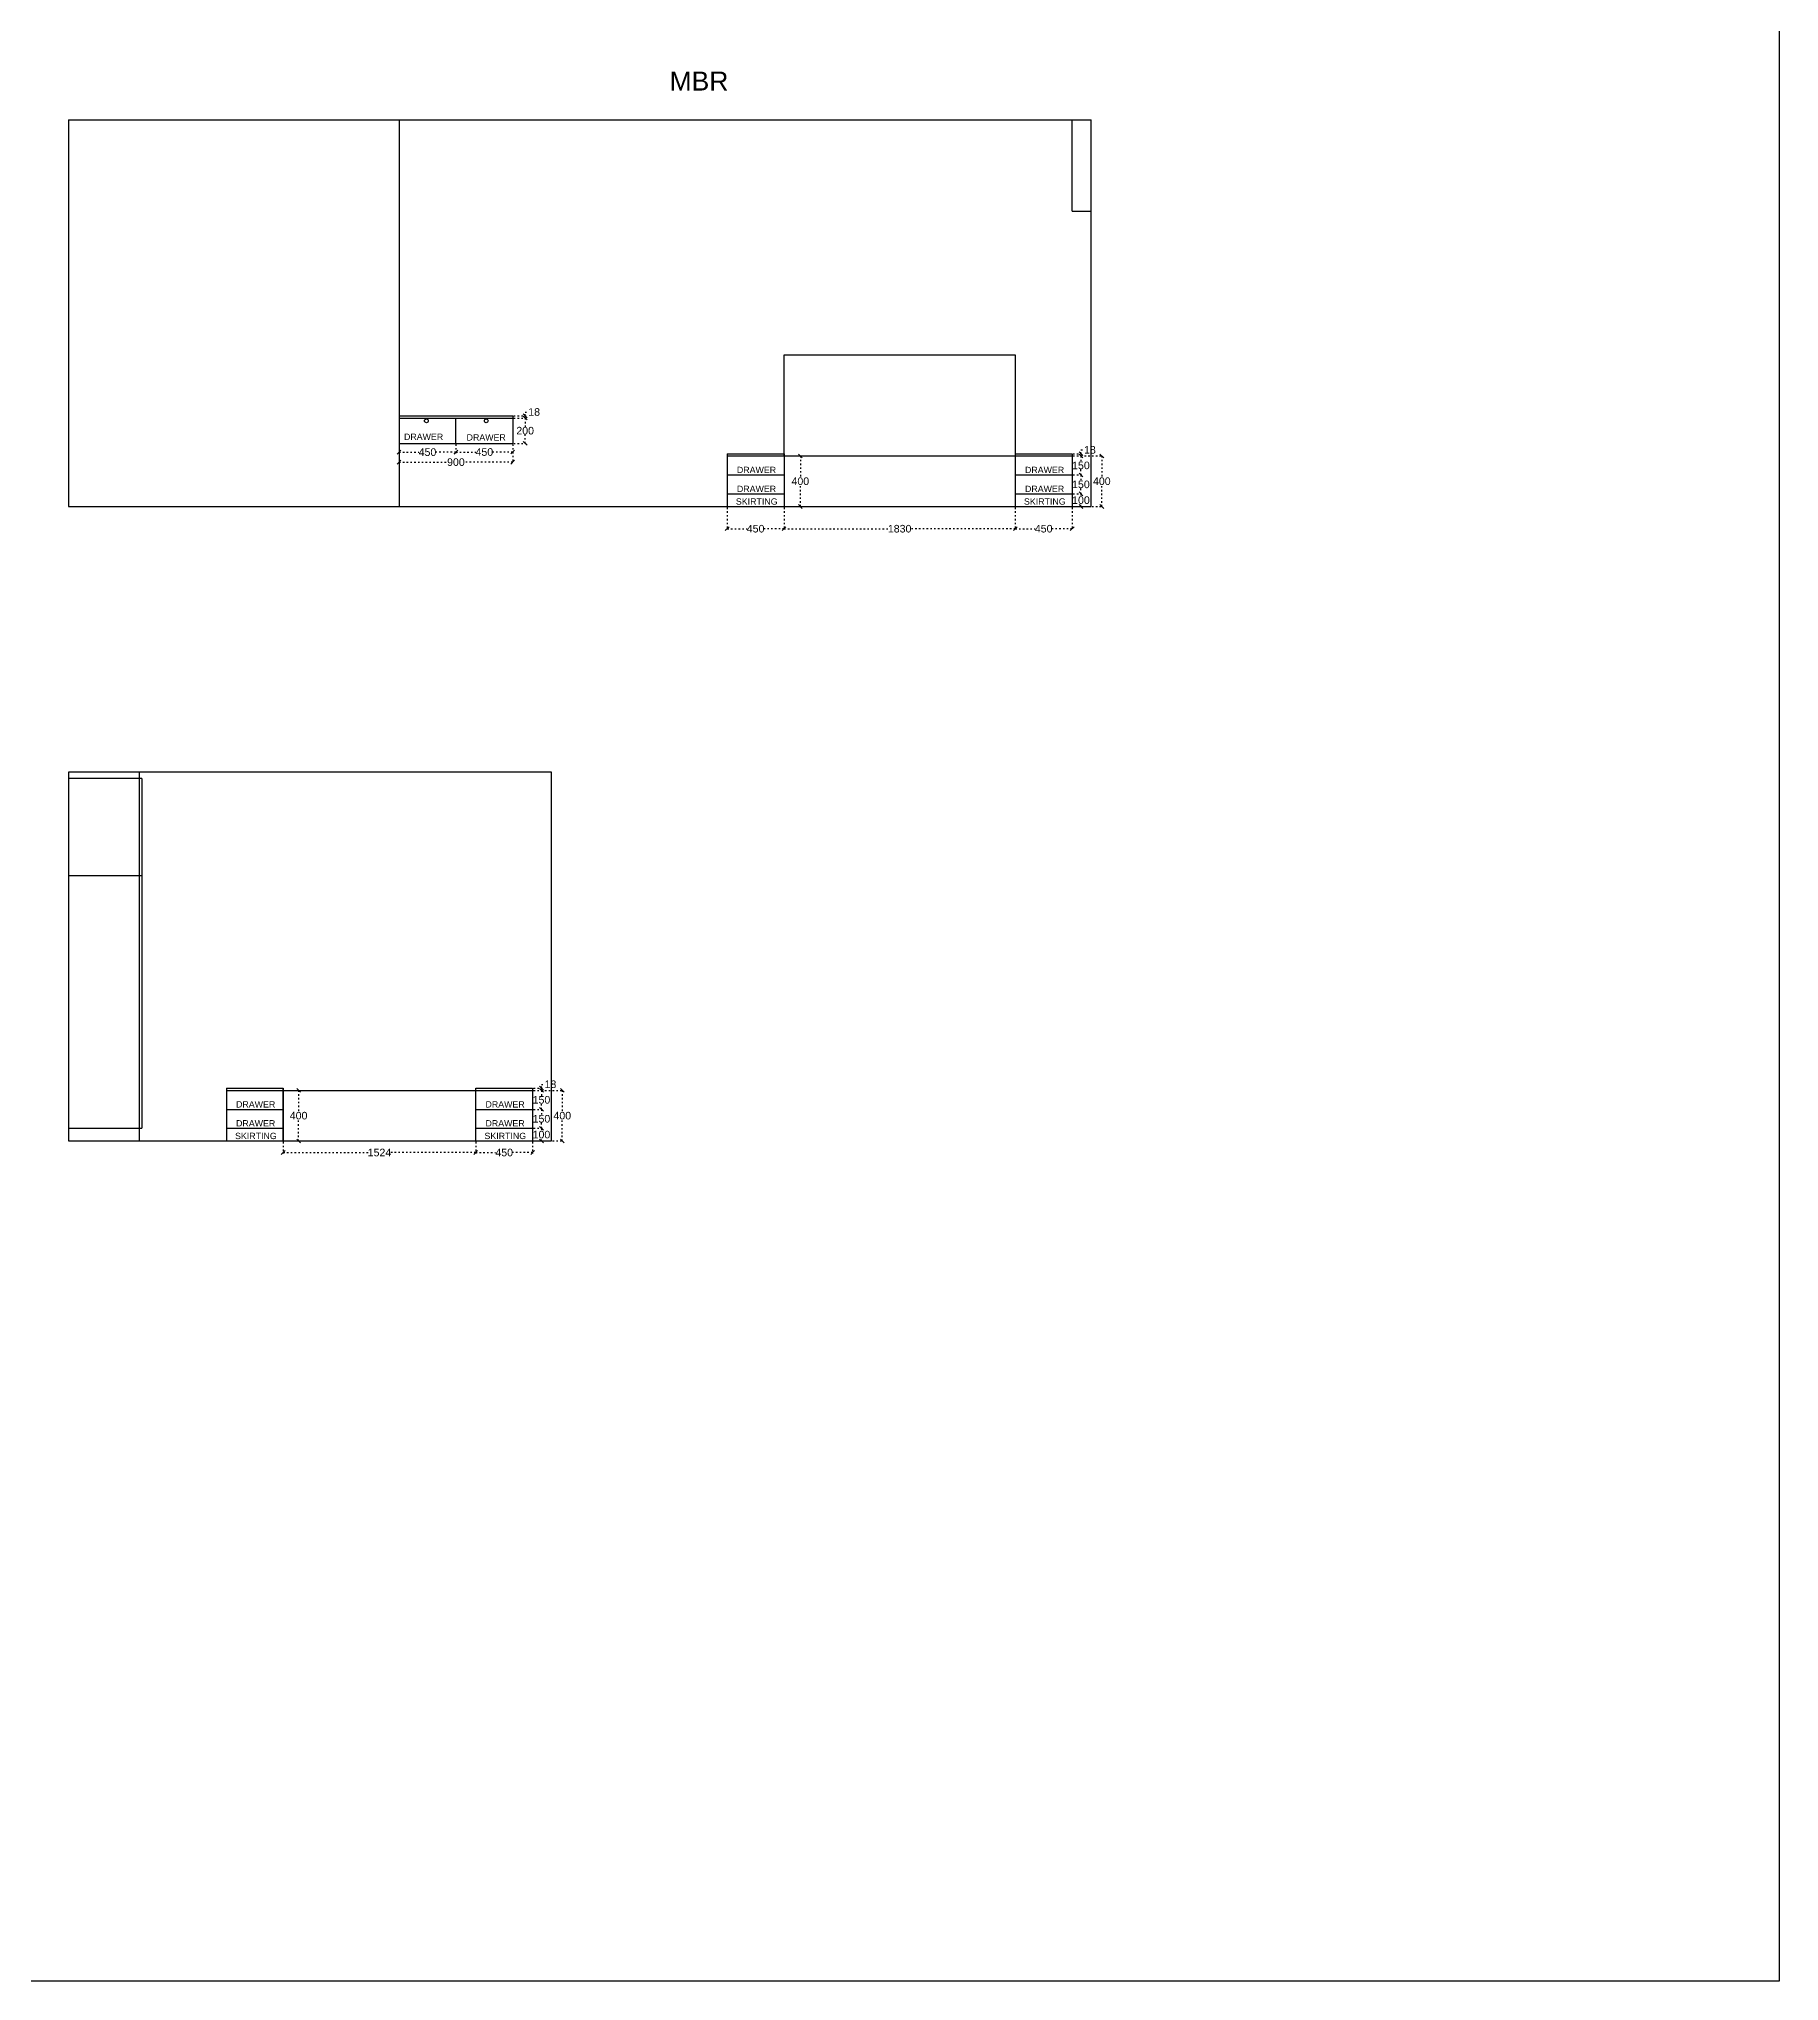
# Model space of a CAD drawing. Header units: millimetres. Extents: x 220712 to 1505573, y -354410 to 241923.
# Drawn here: x 250246 to 264020, y 74090 to 89465 of the extents above; entities that cross this region are included whole.
import ezdxf

# ---------------------------------------------------------------- set-up
doc = ezdxf.new("R2010")
doc.units = ezdxf.units.MM
doc.header["$MEASUREMENT"] = 0
doc.linetypes.add('ACAD_ISO03W100', pattern=[30, 12, -18])
doc.layers.add('Walls', color=253, linetype='Continuous')
doc.layers.add('Words', color=7, linetype='Continuous')
doc.styles.get("Standard").update_dxf_attribs({"font": 'arial.ttf'})
doc.dimstyles.get("Standard").update_dxf_attribs({"dimtxt": 60, "dimasz": 30, "dimexe": 7.75, "dimexo": 8.13, "dimgap": 0.63, "dimtad": 0, "dimtih": 1, "dimtoh": 1, "dimdec": 0, "dimzin": 0, "dimtxsty": 'Standard', "dimblk": 'OBLIQUE', "dimcen": 2.25, "dimclrd": 1, "dimclre": 1, "dimclrt": 1, "dimadec": 0, "dimazin": 0, "dimtfac": 1, "dimtdec": 0, "dimtofl": 0, "dimtmove": 0, "dimatfit": 3, "dimfxl": 1, "dimtolj": 1, "dimtzin": 0, "dimlwd": 30, "dimarcsym": 0})

# ---------------------------------------------------------------- blocks, each defined once
blk = doc.blocks.new('_Oblique')
at = {"color": 0, "linetype": 'ByBlock', "lineweight": -2}
blk.add_line((-0.5, -0.5), (0.5, 0.5), dxfattribs=at)
blk = doc.blocks.new('*D1828')
at = {"layer": 'Defpoints', "color": 0, "linetype": 'ACAD_ISO03W100', "transparency": 16777216}
for p in [(258424, 86163), (258494, 86163), (258424, 86013)]:
    blk.add_point(p, dxfattribs=at)
at = {"layer": 'Walls', "color": 1, "linetype": 'ACAD_ISO03W100', "lineweight": -2, "transparency": 16777216}
for p, q in [((258432, 86163), (258502, 86163)), ((258432, 86013), (258502, 86013))]:
    blk.add_line(p, q, dxfattribs=at)
at = {"layer": 'Walls', "color": 1, "linetype": 'ACAD_ISO03W100', "lineweight": 30, "transparency": 16777216}
for p, q in [((258494, 86163), (258494, 86119)), ((258494, 86013), (258494, 86057))]:
    blk.add_line(p, q, dxfattribs=at)
at = {"layer": 'Walls', "color": 1, "linetype": 'ACAD_ISO03W100', "lineweight": 30, "transparency": 16777216, "xscale": 30, "yscale": 30, "zscale": 30}
for p, rotation in [((258494, 86163), 90), ((258494, 86013), 270)]:
    blk.add_blockref('_Oblique', p, dxfattribs=dict(at, rotation=rotation))
at = {"layer": 'Walls', "color": 1, "linetype": 'ACAD_ISO03W100', "transparency": 16777216, "insert": (258494, 86088), "char_height": 60, "attachment_point": 5}
blk.add_mtext('\\A1;150', dxfattribs=at)
blk = doc.blocks.new('*D1829')
at = {"layer": 'Defpoints', "color": 0, "linetype": 'ACAD_ISO03W100', "transparency": 16777216}
for p in [(258424, 86013), (258494, 86013), (258424, 85863)]:
    blk.add_point(p, dxfattribs=at)
at = {"layer": 'Walls', "color": 1, "linetype": 'ACAD_ISO03W100', "lineweight": -2, "transparency": 16777216}
for p, q in [((258432, 86013), (258502, 86013)), ((258432, 85863), (258502, 85863))]:
    blk.add_line(p, q, dxfattribs=at)
at = {"layer": 'Walls', "color": 1, "linetype": 'ACAD_ISO03W100', "lineweight": 30, "transparency": 16777216}
for p, q in [((258494, 86013), (258494, 85969)), ((258494, 85863), (258494, 85907))]:
    blk.add_line(p, q, dxfattribs=at)
at = {"layer": 'Walls', "color": 1, "linetype": 'ACAD_ISO03W100', "lineweight": 30, "transparency": 16777216, "xscale": 30, "yscale": 30, "zscale": 30}
for p, rotation in [((258494, 86013), 90), ((258494, 85863), 270)]:
    blk.add_blockref('_Oblique', p, dxfattribs=dict(at, rotation=rotation))
at = {"layer": 'Walls', "color": 1, "linetype": 'ACAD_ISO03W100', "transparency": 16777216, "insert": (258494, 85938), "char_height": 60, "attachment_point": 5}
blk.add_mtext('\\A1;150', dxfattribs=at)
blk = doc.blocks.new('*D1830')
at = {"layer": 'Defpoints', "color": 0, "linetype": 'ACAD_ISO03W100', "transparency": 16777216}
for p in [(258424, 85863), (258424, 85763), (258494, 85763)]:
    blk.add_point(p, dxfattribs=at)
at = {"layer": 'Walls', "color": 1, "linetype": 'ACAD_ISO03W100', "lineweight": -2, "transparency": 16777216}
for p, q in [((258432, 85863), (258502, 85863)), ((258432, 85763), (258502, 85763))]:
    blk.add_line(p, q, dxfattribs=at)
at = {"layer": 'Walls', "color": 1, "linetype": 'ACAD_ISO03W100', "lineweight": 30, "transparency": 16777216}
for p, q in [((258494, 85863), (258494, 85844)), ((258494, 85763), (258494, 85782))]:
    blk.add_line(p, q, dxfattribs=at)
at = {"layer": 'Walls', "color": 1, "linetype": 'ACAD_ISO03W100', "lineweight": 30, "transparency": 16777216, "xscale": 30, "yscale": 30, "zscale": 30}
for p, rotation in [((258494, 85863), 90), ((258494, 85763), 270)]:
    blk.add_blockref('_Oblique', p, dxfattribs=dict(at, rotation=rotation))
at = {"layer": 'Walls', "color": 1, "linetype": 'ACAD_ISO03W100', "transparency": 16777216, "insert": (258494, 85813), "char_height": 60, "attachment_point": 5}
blk.add_mtext('\\A1;100', dxfattribs=at)
blk = doc.blocks.new('*D1831')
at = {"layer": 'Defpoints', "color": 0, "linetype": 'ACAD_ISO03W100', "transparency": 16777216}
for p in [(258424, 86163), (258659, 86163), (258424, 85763)]:
    blk.add_point(p, dxfattribs=at)
at = {"layer": 'Walls', "color": 1, "linetype": 'ACAD_ISO03W100', "lineweight": -2, "transparency": 16777216}
for p, q in [((258432, 86163), (258666, 86163)), ((258432, 85763), (258666, 85763))]:
    blk.add_line(p, q, dxfattribs=at)
at = {"layer": 'Walls', "color": 1, "linetype": 'ACAD_ISO03W100', "lineweight": 30, "transparency": 16777216}
for p, q in [((258659, 86163), (258659, 85994)), ((258659, 85763), (258659, 85932))]:
    blk.add_line(p, q, dxfattribs=at)
at = {"layer": 'Walls', "color": 1, "linetype": 'ACAD_ISO03W100', "lineweight": 30, "transparency": 16777216, "xscale": 30, "yscale": 30, "zscale": 30}
for p, rotation in [((258659, 86163), 90), ((258659, 85763), 270)]:
    blk.add_blockref('_Oblique', p, dxfattribs=dict(at, rotation=rotation))
at = {"layer": 'Walls', "color": 1, "linetype": 'ACAD_ISO03W100', "transparency": 16777216, "insert": (258659, 85963), "char_height": 60, "attachment_point": 5}
blk.add_mtext('\\A1;400', dxfattribs=at)
blk = doc.blocks.new('*D1832')
at = {"layer": 'Defpoints', "color": 0, "linetype": 'ACAD_ISO03W100', "transparency": 16777216}
for p in [(258424, 86181), (258424, 86163), (258494, 86181)]:
    blk.add_point(p, dxfattribs=at)
at = {"layer": 'Walls', "color": 1, "linetype": 'ACAD_ISO03W100', "lineweight": -2, "transparency": 16777216}
for p, q in [((258432, 86181), (258502, 86181)), ((258432, 86163), (258502, 86163))]:
    blk.add_line(p, q, dxfattribs=at)
at = {"layer": 'Walls', "color": 1, "linetype": 'ACAD_ISO03W100', "lineweight": 30, "transparency": 16777216}
for p, q in [((258494, 86181), (258494, 86211)), ((258494, 86211), (258524, 86211)), ((258494, 86163), (258494, 86181))]:
    blk.add_line(p, q, dxfattribs=at)
at = {"layer": 'Walls', "color": 1, "linetype": 'ACAD_ISO03W100', "lineweight": 30, "transparency": 16777216, "xscale": 30, "yscale": 30, "zscale": 30}
for p, rotation in [((258494, 86181), 90), ((258494, 86163), 270)]:
    blk.add_blockref('_Oblique', p, dxfattribs=dict(at, rotation=rotation))
at = {"layer": 'Walls', "color": 1, "linetype": 'ACAD_ISO03W100', "transparency": 16777216, "insert": (258565, 86211), "char_height": 60, "attachment_point": 5}
blk.add_mtext('\\A1;18', dxfattribs=at)
blk = doc.blocks.new('*D1834')
at = {"layer": 'Defpoints', "color": 0, "linetype": 'ACAD_ISO03W100', "transparency": 16777216}
for p in [(254154, 81141), (254224, 81141), (254154, 80991)]:
    blk.add_point(p, dxfattribs=at)
at = {"layer": 'Walls', "color": 1, "linetype": 'ACAD_ISO03W100', "lineweight": -2, "transparency": 16777216}
for p, q in [((254162, 81141), (254232, 81141)), ((254162, 80991), (254232, 80991))]:
    blk.add_line(p, q, dxfattribs=at)
at = {"layer": 'Walls', "color": 1, "linetype": 'ACAD_ISO03W100', "lineweight": 30, "transparency": 16777216}
for p, q in [((254224, 81141), (254224, 81097)), ((254224, 80991), (254224, 81035))]:
    blk.add_line(p, q, dxfattribs=at)
at = {"layer": 'Walls', "color": 1, "linetype": 'ACAD_ISO03W100', "lineweight": 30, "transparency": 16777216, "xscale": 30, "yscale": 30, "zscale": 30}
for p, rotation in [((254224, 81141), 90), ((254224, 80991), 270)]:
    blk.add_blockref('_Oblique', p, dxfattribs=dict(at, rotation=rotation))
at = {"layer": 'Walls', "color": 1, "linetype": 'ACAD_ISO03W100', "transparency": 16777216, "insert": (254224, 81066), "char_height": 60, "attachment_point": 5}
blk.add_mtext('\\A1;150', dxfattribs=at)
blk = doc.blocks.new('*D1835')
at = {"layer": 'Defpoints', "color": 0, "linetype": 'ACAD_ISO03W100', "transparency": 16777216}
for p in [(254154, 80991), (254224, 80991), (254154, 80841)]:
    blk.add_point(p, dxfattribs=at)
at = {"layer": 'Walls', "color": 1, "linetype": 'ACAD_ISO03W100', "lineweight": -2, "transparency": 16777216}
for p, q in [((254162, 80991), (254232, 80991)), ((254162, 80841), (254232, 80841))]:
    blk.add_line(p, q, dxfattribs=at)
at = {"layer": 'Walls', "color": 1, "linetype": 'ACAD_ISO03W100', "lineweight": 30, "transparency": 16777216}
for p, q in [((254224, 80991), (254224, 80947)), ((254224, 80841), (254224, 80885))]:
    blk.add_line(p, q, dxfattribs=at)
at = {"layer": 'Walls', "color": 1, "linetype": 'ACAD_ISO03W100', "lineweight": 30, "transparency": 16777216, "xscale": 30, "yscale": 30, "zscale": 30}
for p, rotation in [((254224, 80991), 90), ((254224, 80841), 270)]:
    blk.add_blockref('_Oblique', p, dxfattribs=dict(at, rotation=rotation))
at = {"layer": 'Walls', "color": 1, "linetype": 'ACAD_ISO03W100', "transparency": 16777216, "insert": (254224, 80916), "char_height": 60, "attachment_point": 5}
blk.add_mtext('\\A1;150', dxfattribs=at)
blk = doc.blocks.new('*D1836')
at = {"layer": 'Defpoints', "color": 0, "linetype": 'ACAD_ISO03W100', "transparency": 16777216}
for p in [(254154, 80841), (254154, 80741), (254224, 80741)]:
    blk.add_point(p, dxfattribs=at)
at = {"layer": 'Walls', "color": 1, "linetype": 'ACAD_ISO03W100', "lineweight": -2, "transparency": 16777216}
for p, q in [((254162, 80841), (254232, 80841)), ((254162, 80741), (254232, 80741))]:
    blk.add_line(p, q, dxfattribs=at)
at = {"layer": 'Walls', "color": 1, "linetype": 'ACAD_ISO03W100', "lineweight": 30, "transparency": 16777216}
for p, q in [((254224, 80841), (254224, 80822)), ((254224, 80741), (254224, 80760))]:
    blk.add_line(p, q, dxfattribs=at)
at = {"layer": 'Walls', "color": 1, "linetype": 'ACAD_ISO03W100', "lineweight": 30, "transparency": 16777216, "xscale": 30, "yscale": 30, "zscale": 30}
for p, rotation in [((254224, 80841), 90), ((254224, 80741), 270)]:
    blk.add_blockref('_Oblique', p, dxfattribs=dict(at, rotation=rotation))
at = {"layer": 'Walls', "color": 1, "linetype": 'ACAD_ISO03W100', "transparency": 16777216, "insert": (254224, 80791), "char_height": 60, "attachment_point": 5}
blk.add_mtext('\\A1;100', dxfattribs=at)
blk = doc.blocks.new('*D1833')
at = {"layer": 'Defpoints', "color": 0, "linetype": 'ACAD_ISO03W100', "transparency": 16777216}
for p in [(254154, 81141), (254389, 81141), (254154, 80741)]:
    blk.add_point(p, dxfattribs=at)
at = {"layer": 'Walls', "color": 1, "linetype": 'ACAD_ISO03W100', "lineweight": -2, "transparency": 16777216}
for p, q in [((254162, 81141), (254396, 81141)), ((254162, 80741), (254396, 80741))]:
    blk.add_line(p, q, dxfattribs=at)
at = {"layer": 'Walls', "color": 1, "linetype": 'ACAD_ISO03W100', "lineweight": 30, "transparency": 16777216}
for p, q in [((254389, 81141), (254389, 80972)), ((254389, 80741), (254389, 80910))]:
    blk.add_line(p, q, dxfattribs=at)
at = {"layer": 'Walls', "color": 1, "linetype": 'ACAD_ISO03W100', "lineweight": 30, "transparency": 16777216, "xscale": 30, "yscale": 30, "zscale": 30}
for p, rotation in [((254389, 81141), 90), ((254389, 80741), 270)]:
    blk.add_blockref('_Oblique', p, dxfattribs=dict(at, rotation=rotation))
at = {"layer": 'Walls', "color": 1, "linetype": 'ACAD_ISO03W100', "transparency": 16777216, "insert": (254389, 80941), "char_height": 60, "attachment_point": 5}
blk.add_mtext('\\A1;400', dxfattribs=at)
blk = doc.blocks.new('*D1837')
at = {"layer": 'Defpoints', "color": 0, "linetype": 'ACAD_ISO03W100', "transparency": 16777216}
for p in [(254154, 81159), (254154, 81141), (254224, 81159)]:
    blk.add_point(p, dxfattribs=at)
at = {"layer": 'Walls', "color": 1, "linetype": 'ACAD_ISO03W100', "lineweight": 30, "transparency": 16777216}
for p, q in [((254224, 81159), (254224, 81189)), ((254224, 81189), (254254, 81189)), ((254224, 81141), (254224, 81159))]:
    blk.add_line(p, q, dxfattribs=at)
at = {"layer": 'Walls', "color": 1, "linetype": 'ACAD_ISO03W100', "lineweight": -2, "transparency": 16777216}
for p, q in [((254162, 81159), (254232, 81159)), ((254162, 81141), (254232, 81141))]:
    blk.add_line(p, q, dxfattribs=at)
at = {"layer": 'Walls', "color": 1, "linetype": 'ACAD_ISO03W100', "lineweight": 30, "transparency": 16777216, "xscale": 30, "yscale": 30, "zscale": 30}
for p, rotation in [((254224, 81159), 90), ((254224, 81141), 270)]:
    blk.add_blockref('_Oblique', p, dxfattribs=dict(at, rotation=rotation))
at = {"layer": 'Walls', "color": 1, "linetype": 'ACAD_ISO03W100', "transparency": 16777216, "insert": (254295, 81189), "char_height": 60, "attachment_point": 5}
blk.add_mtext('\\A1;18', dxfattribs=at)
blk = doc.blocks.new('*D1838')
at = {"layer": 'Defpoints', "color": 0, "linetype": 'ACAD_ISO03W100', "transparency": 16777216}
for p in [(252180, 80741), (253704, 80741), (253704, 80649)]:
    blk.add_point(p, dxfattribs=at)
at = {"layer": 'Walls', "color": 1, "linetype": 'ACAD_ISO03W100', "lineweight": -2, "transparency": 16777216}
for p, q in [((252180, 80733), (252180, 80641)), ((253704, 80733), (253704, 80641))]:
    blk.add_line(p, q, dxfattribs=at)
at = {"layer": 'Walls', "color": 1, "linetype": 'ACAD_ISO03W100', "lineweight": 30, "transparency": 16777216}
for p, q in [((252180, 80649), (252855, 80649)), ((253704, 80649), (253029, 80649))]:
    blk.add_line(p, q, dxfattribs=at)
at = {"layer": 'Walls', "color": 1, "linetype": 'ACAD_ISO03W100', "lineweight": 30, "transparency": 16777216, "xscale": 30, "yscale": 30, "zscale": 30, "rotation": 180}
blk.add_blockref('_Oblique', (252180, 80649), dxfattribs=at)
at = {"layer": 'Walls', "color": 1, "linetype": 'ACAD_ISO03W100', "lineweight": 30, "transparency": 16777216, "xscale": 30, "yscale": 30, "zscale": 30}
blk.add_blockref('_Oblique', (253704, 80649), dxfattribs=at)
at = {"layer": 'Walls', "color": 1, "linetype": 'ACAD_ISO03W100', "transparency": 16777216, "insert": (252942, 80649), "char_height": 60, "attachment_point": 5}
blk.add_mtext('\\A1;1524', dxfattribs=at)
blk = doc.blocks.new('*D1839')
at = {"layer": 'Defpoints', "color": 0, "linetype": 'ACAD_ISO03W100', "transparency": 16777216}
for p in [(252180, 81141), (252302, 81141), (252180, 80741)]:
    blk.add_point(p, dxfattribs=at)
at = {"layer": 'Walls', "color": 1, "linetype": 'ACAD_ISO03W100', "lineweight": -2, "transparency": 16777216}
for p, q in [((252188, 81141), (252309, 81141)), ((252188, 80741), (252309, 80741))]:
    blk.add_line(p, q, dxfattribs=at)
at = {"layer": 'Walls', "color": 1, "linetype": 'ACAD_ISO03W100', "lineweight": 30, "transparency": 16777216}
for p, q in [((252302, 81141), (252302, 80972)), ((252302, 80741), (252302, 80910))]:
    blk.add_line(p, q, dxfattribs=at)
at = {"layer": 'Walls', "color": 1, "linetype": 'ACAD_ISO03W100', "lineweight": 30, "transparency": 16777216, "xscale": 30, "yscale": 30, "zscale": 30}
for p, rotation in [((252302, 81141), 90), ((252302, 80741), 270)]:
    blk.add_blockref('_Oblique', p, dxfattribs=dict(at, rotation=rotation))
at = {"layer": 'Walls', "color": 1, "linetype": 'ACAD_ISO03W100', "transparency": 16777216, "insert": (252302, 80941), "char_height": 60, "attachment_point": 5}
blk.add_mtext('\\A1;400', dxfattribs=at)
blk = doc.blocks.new('*D1840')
at = {"layer": 'Defpoints', "color": 0, "linetype": 'ACAD_ISO03W100', "transparency": 16777216}
for p in [(256144, 85763), (257974, 85763), (257974, 85587)]:
    blk.add_point(p, dxfattribs=at)
at = {"layer": 'Walls', "color": 1, "linetype": 'ACAD_ISO03W100', "lineweight": -2, "transparency": 16777216}
for p, q in [((256144, 85755), (256144, 85579)), ((257974, 85755), (257974, 85579))]:
    blk.add_line(p, q, dxfattribs=at)
at = {"layer": 'Walls', "color": 1, "linetype": 'ACAD_ISO03W100', "lineweight": 30, "transparency": 16777216}
for p, q in [((256144, 85587), (256972, 85587)), ((257974, 85587), (257146, 85587))]:
    blk.add_line(p, q, dxfattribs=at)
at = {"layer": 'Walls', "color": 1, "linetype": 'ACAD_ISO03W100', "lineweight": 30, "transparency": 16777216, "xscale": 30, "yscale": 30, "zscale": 30, "rotation": 180}
blk.add_blockref('_Oblique', (256144, 85587), dxfattribs=at)
at = {"layer": 'Walls', "color": 1, "linetype": 'ACAD_ISO03W100', "lineweight": 30, "transparency": 16777216, "xscale": 30, "yscale": 30, "zscale": 30}
blk.add_blockref('_Oblique', (257974, 85587), dxfattribs=at)
at = {"layer": 'Walls', "color": 1, "linetype": 'ACAD_ISO03W100', "transparency": 16777216, "insert": (257059, 85587), "char_height": 60, "attachment_point": 5}
blk.add_mtext('\\A1;1830', dxfattribs=at)
blk = doc.blocks.new('*D1841')
at = {"layer": 'Defpoints', "color": 0, "linetype": 'ACAD_ISO03W100', "transparency": 16777216}
for p in [(256144, 86163), (256273, 86163), (256144, 85763)]:
    blk.add_point(p, dxfattribs=at)
at = {"layer": 'Walls', "color": 1, "linetype": 'ACAD_ISO03W100', "lineweight": -2, "transparency": 16777216}
for p, q in [((256152, 86163), (256280, 86163)), ((256152, 85763), (256280, 85763))]:
    blk.add_line(p, q, dxfattribs=at)
at = {"layer": 'Walls', "color": 1, "linetype": 'ACAD_ISO03W100', "lineweight": 30, "transparency": 16777216}
for p, q in [((256273, 86163), (256273, 85994)), ((256273, 85763), (256273, 85932))]:
    blk.add_line(p, q, dxfattribs=at)
at = {"layer": 'Walls', "color": 1, "linetype": 'ACAD_ISO03W100', "lineweight": 30, "transparency": 16777216, "xscale": 30, "yscale": 30, "zscale": 30}
for p, rotation in [((256273, 86163), 90), ((256273, 85763), 270)]:
    blk.add_blockref('_Oblique', p, dxfattribs=dict(at, rotation=rotation))
at = {"layer": 'Walls', "color": 1, "linetype": 'ACAD_ISO03W100', "transparency": 16777216, "insert": (256273, 85963), "char_height": 60, "attachment_point": 5}
blk.add_mtext('\\A1;400', dxfattribs=at)
blk = doc.blocks.new('*D1842')
at = {"layer": 'Defpoints', "color": 0, "linetype": 'ACAD_ISO03W100', "lineweight": -2, "transparency": 16777216}
for p in [(253997, 86463), (254095, 86463), (253997, 86263)]:
    blk.add_point(p, dxfattribs=at)
at = {"layer": 'Walls', "color": 1, "linetype": 'ACAD_ISO03W100', "lineweight": -2, "transparency": 16777216}
for p, q in [((254005, 86463), (254103, 86463)), ((254005, 86263), (254103, 86263))]:
    blk.add_line(p, q, dxfattribs=at)
at = {"layer": 'Walls', "color": 1, "linetype": 'ACAD_ISO03W100', "lineweight": 30, "transparency": 16777216}
for p, q in [((254095, 86463), (254095, 86394)), ((254095, 86263), (254095, 86332))]:
    blk.add_line(p, q, dxfattribs=at)
at = {"layer": 'Walls', "color": 1, "linetype": 'ACAD_ISO03W100', "lineweight": 30, "transparency": 16777216, "xscale": 30, "yscale": 30, "zscale": 30}
for p, rotation in [((254095, 86463), 90), ((254095, 86263), 270)]:
    blk.add_blockref('_Oblique', p, dxfattribs=dict(at, rotation=rotation))
at = {"layer": 'Walls', "color": 1, "linetype": 'ACAD_ISO03W100', "transparency": 16777216, "insert": (254095, 86363), "char_height": 60, "attachment_point": 5}
blk.add_mtext('\\A1;200', dxfattribs=at)
blk = doc.blocks.new('*D1843')
at = {"layer": 'Defpoints', "color": 0, "linetype": 'ACAD_ISO03W100', "lineweight": -2, "transparency": 16777216}
for p in [(253997, 86481), (253997, 86463), (254095, 86481)]:
    blk.add_point(p, dxfattribs=at)
at = {"layer": 'Walls', "color": 1, "linetype": 'ACAD_ISO03W100', "lineweight": -2, "transparency": 16777216}
for p, q in [((254005, 86481), (254103, 86481)), ((254005, 86463), (254103, 86463))]:
    blk.add_line(p, q, dxfattribs=at)
at = {"layer": 'Walls', "color": 1, "linetype": 'ACAD_ISO03W100', "lineweight": 30, "transparency": 16777216}
for p, q in [((254095, 86481), (254095, 86511)), ((254095, 86511), (254125, 86511)), ((254095, 86463), (254095, 86481))]:
    blk.add_line(p, q, dxfattribs=at)
at = {"layer": 'Walls', "color": 1, "linetype": 'ACAD_ISO03W100', "lineweight": 30, "transparency": 16777216, "xscale": 30, "yscale": 30, "zscale": 30}
for p, rotation in [((254095, 86481), 90), ((254095, 86463), 270)]:
    blk.add_blockref('_Oblique', p, dxfattribs=dict(at, rotation=rotation))
at = {"layer": 'Walls', "color": 1, "linetype": 'ACAD_ISO03W100', "transparency": 16777216, "insert": (254166, 86511), "char_height": 60, "attachment_point": 5}
blk.add_mtext('\\A1;18', dxfattribs=at)
blk = doc.blocks.new('*D1844')
at = {"layer": 'Defpoints', "color": 0, "linetype": 'ACAD_ISO03W100', "lineweight": -2, "transparency": 16777216}
for p in [(253097, 86263), (253547, 86263), (253097, 86193)]:
    blk.add_point(p, dxfattribs=at)
at = {"layer": 'Walls', "color": 1, "linetype": 'ACAD_ISO03W100', "lineweight": -2, "transparency": 16777216}
for p, q in [((253097, 86255), (253097, 86186)), ((253547, 86255), (253547, 86186))]:
    blk.add_line(p, q, dxfattribs=at)
at = {"layer": 'Walls', "color": 1, "linetype": 'ACAD_ISO03W100', "lineweight": 30, "transparency": 16777216}
for p, q in [((253097, 86193), (253254, 86193)), ((253547, 86193), (253390, 86193))]:
    blk.add_line(p, q, dxfattribs=at)
at = {"layer": 'Walls', "color": 1, "linetype": 'ACAD_ISO03W100', "lineweight": 30, "transparency": 16777216, "xscale": 30, "yscale": 30, "zscale": 30, "rotation": 180}
blk.add_blockref('_Oblique', (253097, 86193), dxfattribs=at)
at = {"layer": 'Walls', "color": 1, "linetype": 'ACAD_ISO03W100', "lineweight": 30, "transparency": 16777216, "xscale": 30, "yscale": 30, "zscale": 30}
blk.add_blockref('_Oblique', (253547, 86193), dxfattribs=at)
at = {"layer": 'Walls', "color": 1, "linetype": 'ACAD_ISO03W100', "transparency": 16777216, "insert": (253322, 86193), "char_height": 60, "attachment_point": 5}
blk.add_mtext('\\A1;450', dxfattribs=at)
blk = doc.blocks.new('*D1845')
at = {"layer": 'Defpoints', "color": 0, "linetype": 'ACAD_ISO03W100', "lineweight": -2, "transparency": 16777216}
for p in [(253547, 86263), (253997, 86263), (253997, 86194)]:
    blk.add_point(p, dxfattribs=at)
at = {"layer": 'Walls', "color": 1, "linetype": 'ACAD_ISO03W100', "lineweight": -2, "transparency": 16777216}
for p, q in [((253547, 86255), (253547, 86186)), ((253997, 86255), (253997, 86186))]:
    blk.add_line(p, q, dxfattribs=at)
at = {"layer": 'Walls', "color": 1, "linetype": 'ACAD_ISO03W100', "lineweight": 30, "transparency": 16777216}
for p, q in [((253547, 86194), (253704, 86194)), ((253997, 86194), (253840, 86194))]:
    blk.add_line(p, q, dxfattribs=at)
at = {"layer": 'Walls', "color": 1, "linetype": 'ACAD_ISO03W100', "lineweight": 30, "transparency": 16777216, "xscale": 30, "yscale": 30, "zscale": 30, "rotation": 180}
blk.add_blockref('_Oblique', (253547, 86194), dxfattribs=at)
at = {"layer": 'Walls', "color": 1, "linetype": 'ACAD_ISO03W100', "lineweight": 30, "transparency": 16777216, "xscale": 30, "yscale": 30, "zscale": 30}
blk.add_blockref('_Oblique', (253997, 86194), dxfattribs=at)
at = {"layer": 'Walls', "color": 1, "linetype": 'ACAD_ISO03W100', "transparency": 16777216, "insert": (253772, 86194), "char_height": 60, "attachment_point": 5}
blk.add_mtext('\\A1;450', dxfattribs=at)
blk = doc.blocks.new('*D1846')
at = {"layer": 'Defpoints', "color": 0, "linetype": 'ACAD_ISO03W100', "lineweight": -2, "transparency": 16777216}
for p in [(253097, 86263), (253997, 86263), (253997, 86114)]:
    blk.add_point(p, dxfattribs=at)
at = {"layer": 'Walls', "color": 1, "linetype": 'ACAD_ISO03W100', "lineweight": -2, "transparency": 16777216}
for p, q in [((253097, 86255), (253097, 86106)), ((253997, 86255), (253997, 86106))]:
    blk.add_line(p, q, dxfattribs=at)
at = {"layer": 'Walls', "color": 1, "linetype": 'ACAD_ISO03W100', "lineweight": 30, "transparency": 16777216}
for p, q in [((253097, 86114), (253480, 86114)), ((253997, 86114), (253614, 86114))]:
    blk.add_line(p, q, dxfattribs=at)
at = {"layer": 'Walls', "color": 1, "linetype": 'ACAD_ISO03W100', "lineweight": 30, "transparency": 16777216, "xscale": 30, "yscale": 30, "zscale": 30, "rotation": 180}
blk.add_blockref('_Oblique', (253097, 86114), dxfattribs=at)
at = {"layer": 'Walls', "color": 1, "linetype": 'ACAD_ISO03W100', "lineweight": 30, "transparency": 16777216, "xscale": 30, "yscale": 30, "zscale": 30}
blk.add_blockref('_Oblique', (253997, 86114), dxfattribs=at)
at = {"layer": 'Walls', "color": 1, "linetype": 'ACAD_ISO03W100', "transparency": 16777216, "insert": (253547, 86114), "char_height": 60, "attachment_point": 5}
blk.add_mtext('\\A1;900', dxfattribs=at)
blk = doc.blocks.new('*D1847')
at = {"layer": 'Defpoints', "color": 0, "linetype": 'ACAD_ISO03W100', "transparency": 16777216}
for p in [(257974, 85763), (258424, 85763), (258424, 85587)]:
    blk.add_point(p, dxfattribs=at)
at = {"layer": 'Walls', "color": 1, "linetype": 'ACAD_ISO03W100', "lineweight": -2, "transparency": 16777216}
for p, q in [((257974, 85755), (257974, 85579)), ((258424, 85755), (258424, 85579))]:
    blk.add_line(p, q, dxfattribs=at)
at = {"layer": 'Walls', "color": 1, "linetype": 'ACAD_ISO03W100', "lineweight": 30, "transparency": 16777216}
for p, q in [((257974, 85587), (258131, 85587)), ((258424, 85587), (258267, 85587))]:
    blk.add_line(p, q, dxfattribs=at)
at = {"layer": 'Walls', "color": 1, "linetype": 'ACAD_ISO03W100', "lineweight": 30, "transparency": 16777216, "xscale": 30, "yscale": 30, "zscale": 30, "rotation": 180}
blk.add_blockref('_Oblique', (257974, 85587), dxfattribs=at)
at = {"layer": 'Walls', "color": 1, "linetype": 'ACAD_ISO03W100', "lineweight": 30, "transparency": 16777216, "xscale": 30, "yscale": 30, "zscale": 30}
blk.add_blockref('_Oblique', (258424, 85587), dxfattribs=at)
at = {"layer": 'Walls', "color": 1, "linetype": 'ACAD_ISO03W100', "transparency": 16777216, "insert": (258199, 85587), "char_height": 60, "attachment_point": 5}
blk.add_mtext('\\A1;450', dxfattribs=at)
blk = doc.blocks.new('*D1848')
at = {"layer": 'Defpoints', "color": 0, "linetype": 'ACAD_ISO03W100', "transparency": 16777216}
for p in [(255694, 85763), (256144, 85763), (256144, 85587)]:
    blk.add_point(p, dxfattribs=at)
at = {"layer": 'Walls', "color": 1, "linetype": 'ACAD_ISO03W100', "lineweight": -2, "transparency": 16777216}
for p, q in [((255694, 85755), (255694, 85579)), ((256144, 85755), (256144, 85579))]:
    blk.add_line(p, q, dxfattribs=at)
at = {"layer": 'Walls', "color": 1, "linetype": 'ACAD_ISO03W100', "lineweight": 30, "transparency": 16777216}
for p, q in [((255694, 85587), (255851, 85587)), ((256144, 85587), (255987, 85587))]:
    blk.add_line(p, q, dxfattribs=at)
at = {"layer": 'Walls', "color": 1, "linetype": 'ACAD_ISO03W100', "lineweight": 30, "transparency": 16777216, "xscale": 30, "yscale": 30, "zscale": 30, "rotation": 180}
blk.add_blockref('_Oblique', (255694, 85587), dxfattribs=at)
at = {"layer": 'Walls', "color": 1, "linetype": 'ACAD_ISO03W100', "lineweight": 30, "transparency": 16777216, "xscale": 30, "yscale": 30, "zscale": 30}
blk.add_blockref('_Oblique', (256144, 85587), dxfattribs=at)
at = {"layer": 'Walls', "color": 1, "linetype": 'ACAD_ISO03W100', "transparency": 16777216, "insert": (255919, 85587), "char_height": 60, "attachment_point": 5}
blk.add_mtext('\\A1;450', dxfattribs=at)
blk = doc.blocks.new('*D1849')
at = {"layer": 'Defpoints', "color": 0, "linetype": 'ACAD_ISO03W100', "transparency": 16777216}
for p in [(253704, 80741), (254154, 80741), (253704, 80649)]:
    blk.add_point(p, dxfattribs=at)
at = {"layer": 'Walls', "color": 1, "linetype": 'ACAD_ISO03W100', "lineweight": -2, "transparency": 16777216}
for p, q in [((253704, 80733), (253704, 80641)), ((254154, 80733), (254154, 80641))]:
    blk.add_line(p, q, dxfattribs=at)
at = {"layer": 'Walls', "color": 1, "linetype": 'ACAD_ISO03W100', "lineweight": 30, "transparency": 16777216}
for p, q in [((253704, 80649), (253861, 80649)), ((254154, 80649), (253997, 80649))]:
    blk.add_line(p, q, dxfattribs=at)
at = {"layer": 'Walls', "color": 1, "linetype": 'ACAD_ISO03W100', "lineweight": 30, "transparency": 16777216, "xscale": 30, "yscale": 30, "zscale": 30, "rotation": 180}
blk.add_blockref('_Oblique', (253704, 80649), dxfattribs=at)
at = {"layer": 'Walls', "color": 1, "linetype": 'ACAD_ISO03W100', "lineweight": 30, "transparency": 16777216, "xscale": 30, "yscale": 30, "zscale": 30}
blk.add_blockref('_Oblique', (254154, 80649), dxfattribs=at)
at = {"layer": 'Walls', "color": 1, "linetype": 'ACAD_ISO03W100', "transparency": 16777216, "insert": (253929, 80649), "char_height": 60, "attachment_point": 5}
blk.add_mtext('\\A1;450', dxfattribs=at)

msp = doc.modelspace()

# ---------------------------------------------------------------- linework, layer by layer
at = {"layer": 'Walls', "color": 18, "true_color": 0x000000}
for p, q in [((250480, 88823), (250480, 85763)), ((250480, 88823), (258574, 88823)), ((253097, 88823), (253097, 85763)), ((258424, 88100), (258424, 88823)), ((258574, 85763), (258574, 88823)), ((258424, 88100), (258574, 88100)), ((258424, 86181), (258424, 85763)), ((250480, 85763), (258574, 85763)), ((250480, 83659), (250480, 80741)), ((254304, 83659), (250480, 83659)), ((251040, 83659), (251040, 80741)), ((254304, 80741), (254304, 83659)), ((251060, 83609), (250480, 83609)), ((251060, 83609), (251060, 80841)), ((250480, 82841), (251060, 82841)), ((252180, 80741), (252180, 81159)), ((252180, 81159), (252180, 80741)), ((254154, 81159), (254154, 80741)), ((250480, 80841), (251060, 80841)), ((250480, 80741), (254304, 80741))]:
    msp.add_line(p, q, dxfattribs=at)
at = {"layer": 'Walls', "color": 159, "true_color": 0x22346e}
for p, q in [((256144, 86963), (257974, 86963)), ((256144, 86163), (256144, 86963)), ((257974, 86963), (257974, 86163)), ((253097, 86481), (253997, 86481)), ((253097, 86463), (253997, 86463)), ((253547, 86263), (253547, 86463)), ((253997, 86481), (253997, 86263)), ((253097, 86263), (253997, 86263)), ((255694, 86181), (256144, 86181)), ((255694, 86181), (255694, 85763)), ((255694, 86163), (256144, 86163)), ((256144, 86181), (256144, 85763)), ((256144, 86163), (256144, 85763)), ((256144, 86163), (257974, 86163)), ((257974, 86181), (257974, 85763)), ((257974, 86181), (258424, 86181)), ((257974, 86163), (258424, 86163)), ((255694, 86013), (256144, 86013)), ((257974, 86013), (258424, 86013)), ((255694, 85863), (256144, 85863)), ((257974, 85863), (258424, 85863)), ((251730, 81159), (252180, 81159)), ((251730, 81159), (251730, 80741)), ((251730, 81141), (252180, 81141)), ((252180, 81141), (253704, 81141)), ((253704, 80741), (253704, 81159)), ((253704, 81159), (254154, 81159)), ((253704, 81141), (254154, 81141)), ((251730, 80991), (252180, 80991)), ((253704, 80991), (254154, 80991)), ((251730, 80841), (252180, 80841)), ((253704, 80841), (254154, 80841))]:
    msp.add_line(p, q, dxfattribs=at)
at = {"layer": 'Walls', "color": 18, "true_color": 0x000000}
msp.add_lwpolyline([(220711.5, 98109), (264020, 98109), (264020, 74090), (220711.5, 74090)], close=True, dxfattribs=at)
at = {"layer": 'Walls', "color": 159, "true_color": 0x22346e}
for centre in [(253313.5, 86441), (253787, 86441)]:
    msp.add_circle(centre, 15, dxfattribs=at)

# ---------------------------------------------------------------- texts
at = {"color": 159, "true_color": 0x22346e, "char_height": 50, "attachment_point": 1}
for insert in [(255763, 85827.5), (258043, 85827.5), (251799, 80805.5), (253773, 80805.5)]:
    msp.add_mtext_dynamic_manual_height_columns('SKIRTING', width=1609.978, gutter_width=12.5, heights=[0], dxfattribs=dict(at, insert=insert))
at = {"layer": 'Walls', "color": 5, "insert": (254230.5, 89205.7), "char_height": 150, "attachment_point": 1}
msp.add_mtext_dynamic_manual_height_columns('\\pxqc;{\\C240;\\c2367469;MBR}', width=2480.873, gutter_width=472.4, heights=[368.1], dxfattribs=at)
at = {"layer": 'Words', "color": 159, "true_color": 0x22346e, "char_height": 50, "attachment_point": 1}
for insert in [(253136, 86340), (253631.5, 86335), (255771, 86077.5), (258051, 86077.5), (255771, 85927.5), (258051, 85927.5), (251807, 81055.5), (253781, 81055.5), (251807, 80905.5), (253781, 80905.5)]:
    msp.add_mtext_dynamic_manual_height_columns('DRAWER', width=795.826, gutter_width=866.4, heights=[440.1], dxfattribs=dict(at, insert=insert))

# ---------------------------------------------------------------- dimensions: what is measured, and where the dimension line sits
at = {"layer": 'Walls', "color": 159, "linetype": 'ACAD_ISO03W100', "true_color": 0x22346e}
for base, p1, p2, picture, middle in [((254095, 86481), (253997, 86463), (253997, 86481), '*D1843', (254165.8, 86511)), ((254095, 86463), (253997, 86263), (253997, 86463), '*D1842', (254095, 86363)), ((256272.5, 86163), (256144, 85763), (256144, 86163), '*D1841', (256272.5, 85963)), ((252301.5, 81141), (252180, 80741), (252180, 81141), '*D1839', (252301.5, 80941))]:
    dim = msp.add_linear_dim(base=base, p1=p1, p2=p2, angle=90, dimstyle='Standard', dxfattribs=at)
    dim.commit()
    dim.dimension.update_dxf_attribs({"geometry": picture, "text_midpoint": middle})
for base, p1, p2, picture, middle in [((253097, 86193.5), (253547, 86263), (253097, 86263), '*D1844', (253322, 86193.5)), ((253997, 86113.5), (253097, 86263), (253997, 86263), '*D1846', (253547, 86113.5)), ((253997, 86193.5), (253547, 86263), (253997, 86263), '*D1845', (253772, 86193.5)), ((256144, 85587), (255694, 85763), (256144, 85763), '*D1848', (255919, 85587)), ((257974, 85587), (256144, 85763), (257974, 85763), '*D1840', (257059, 85587)), ((258424, 85587), (257974, 85763), (258424, 85763), '*D1847', (258199, 85587)), ((253704, 80649), (252180, 80741), (253704, 80741), '*D1838', (252942, 80649)), ((253704, 80649), (254154, 80741), (253704, 80741), '*D1849', (253929, 80649))]:
    dim = msp.add_linear_dim(base=base, p1=p1, p2=p2, dimstyle='Standard', dxfattribs=at)
    dim.commit()
    dim.dimension.update_dxf_attribs({"geometry": picture, "text_midpoint": middle})
at = {"layer": 'Walls', "color": 18, "linetype": 'ACAD_ISO03W100', "true_color": 0x000000}
for base, p1, p2, picture, middle in [((258494, 86181), (258424, 86163), (258424, 86181), '*D1832', (258564.8, 86211)), ((258494, 86163), (258424, 86013), (258424, 86163), '*D1828', (258494, 86088)), ((258658.5, 86163), (258424, 85763), (258424, 86163), '*D1831', (258658.5, 85963)), ((258494, 86013), (258424, 85863), (258424, 86013), '*D1829', (258494, 85938)), ((258494, 85763), (258424, 85863), (258424, 85763), '*D1830', (258494, 85813)), ((254224, 81159), (254154, 81141), (254154, 81159), '*D1837', (254294.8, 81189)), ((254224, 81141), (254154, 80991), (254154, 81141), '*D1834', (254224, 81066)), ((254388.5, 81141), (254154, 80741), (254154, 81141), '*D1833', (254388.5, 80941)), ((254224, 80991), (254154, 80841), (254154, 80991), '*D1835', (254224, 80916)), ((254224, 80741), (254154, 80841), (254154, 80741), '*D1836', (254224, 80791))]:
    dim = msp.add_linear_dim(base=base, p1=p1, p2=p2, angle=90, dimstyle='Standard', dxfattribs=at)
    dim.commit()
    dim.dimension.update_dxf_attribs({"geometry": picture, "text_midpoint": middle})

doc.saveas('drawing.dxf')
